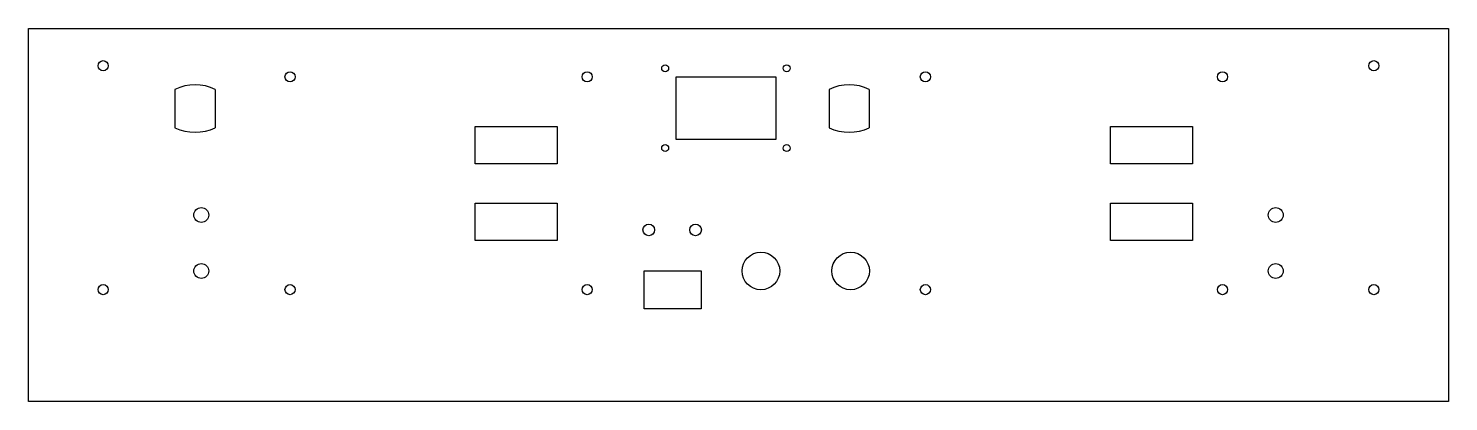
# Model space of a CAD drawing. Extents: x -1 to 18, y 1 to 6.
import ezdxf

# ---------------------------------------------------------------- set-up
doc = ezdxf.new("R2010")
doc.units = 0

msp = doc.modelspace()

# ---------------------------------------------------------------- linework, layer by layer
at = {"layer": '8-32 drill and tap', "color": 0}
for centre in [(0, 5.5), (17, 5.5), (2.5, 5.35), (6.475, 5.35), (11, 5.35), (14.975, 5.35), (0, 2.5), (2.5, 2.5), (6.475, 2.5), (11, 2.5), (14.975, 2.5), (17, 2.5)]:
    msp.add_circle(centre, 0.068, dxfattribs=at)
at = {"layer": 'mill_out', "color": 0}
for p, q in [((0.960913, 5.183), (0.960913, 4.669303)), ((1.5, 5.183), (1.5, 4.669303)), ((9.710913, 5.183), (9.710913, 4.669303)), ((10.25, 5.183), (10.25, 4.669303))]:
    msp.add_line(p, q, dxfattribs=at)
for points in [[(-1, 6), (18, 6), (18, 1), (-1, 1)], [(7.664, 5.35), (9, 5.35), (9, 4.512), (7.664, 4.512)], [(4.975, 4.685), (6.075, 4.685), (6.075, 4.185), (4.975, 4.185)], [(13.475, 4.685), (14.575, 4.685), (14.575, 4.185), (13.475, 4.185)], [(4.975, 3.65764), (6.075, 3.65764), (6.075, 3.15764), (4.975, 3.15764)], [(13.475, 3.65764), (14.575, 3.65764), (14.575, 3.15764), (13.475, 3.15764)], [(7.24, 2.75), (8, 2.75), (8, 2.242), (7.24, 2.242)]]:
    msp.add_lwpolyline(points, close=True, dxfattribs=at)
for centre, radius in [((0, 5.5), 0.068), ((7.519, 5.466), 0.0465), ((9.145, 5.466), 0.0465), ((17, 5.5), 0.068), ((2.5, 5.35), 0.068), ((6.475, 5.35), 0.068), ((11, 5.35), 0.068), ((14.975, 5.35), 0.068), ((7.519, 4.396), 0.0465), ((9.145, 4.396), 0.0465), ((1.3125, 3.5), 0.1), ((15.6875, 3.5), 0.1), ((7.3, 3.3), 0.078), ((7.925, 3.3), 0.078), ((1.3125, 2.75), 0.1), ((8.8, 2.75), 0.252), ((10, 2.75), 0.252), ((15.6875, 2.75), 0.1), ((0, 2.5), 0.068), ((2.5, 2.5), 0.068), ((6.475, 2.5), 0.068), ((11, 2.5), 0.068), ((14.975, 2.5), 0.068), ((17, 2.5), 0.068)]:
    msp.add_circle(centre, radius, dxfattribs=at)
for centre, start, end in [((1.230456, 4.609151), 64.84, 115.16), ((9.980456, 4.609151), 64.84, 115.16), ((1.230456, 5.243151), -115.16, -64.84), ((9.980456, 5.243151), -115.16, -64.84)]:
    msp.add_arc(centre, 0.634, start, end, dxfattribs=at)
at = {"layer": 'outline', "color": 0}
msp.add_lwpolyline([(-1, 6), (18, 6), (18, 1), (-1, 1)], close=True, dxfattribs=at)

doc.saveas('drawing.dxf')
